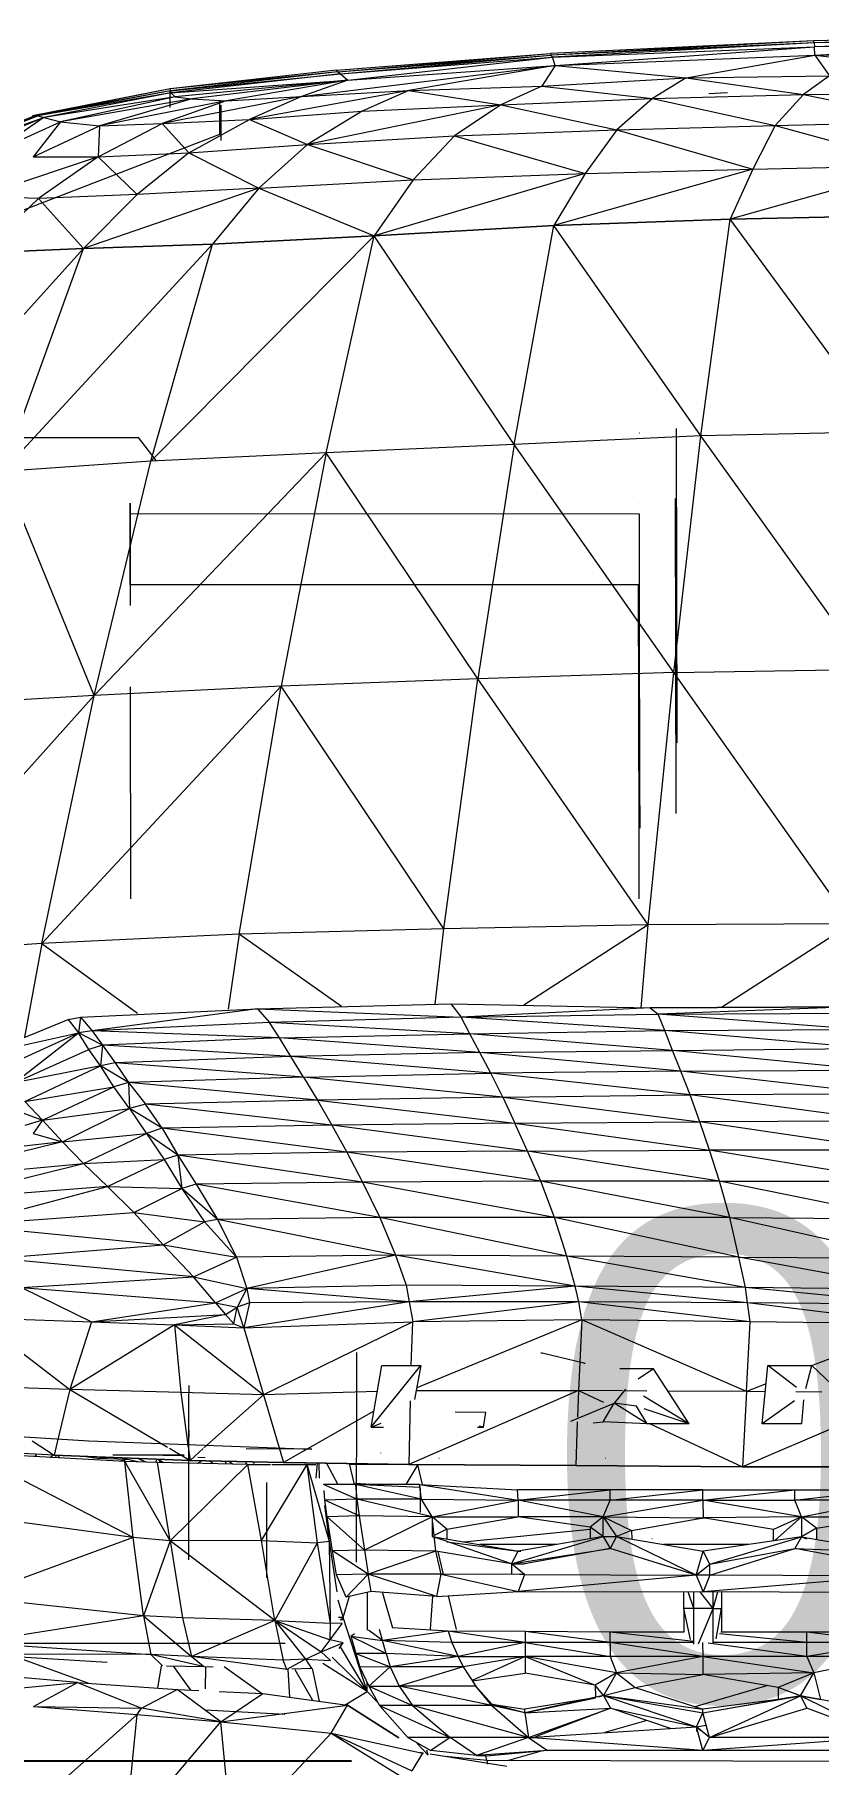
# Model space of a CAD drawing. Header units: inches. Extents: x 9584 to 15274, y -226 to 527.
# Drawn here: x 12404.63 to 12419.06, y 0.35 to 32.19 of the extents above; entities that cross this region are included whole.
import ezdxf

# ---------------------------------------------------------------- set-up
doc = ezdxf.new("R2010")
doc.units = ezdxf.units.IN
doc.header["$MEASUREMENT"] = 0
for name, color, linetype, lineweight in [('0-1', 7, 'Continuous', 5), ('0-4', 252, 'Continuous', 9), ('A-FLOR-LEVL', 51, 'Continuous', 9), ('A-GENM', 5, 'Continuous', 9)]:
    doc.layers.add(name, color=color, linetype=linetype, lineweight=lineweight)
doc.styles.add('Century Gothic', font='ufonts.com_century-gothic.ttf', dxfattribs={"height": 9})

# ---------------------------------------------------------------- blocks, each defined once
blk = doc.blocks.new('CTR - 2nd Phase_rvt-1-BUILDING SECTION - EAST_WEST - LOOKING NORTH')
at = {"layer": 'A-FLOR-LEVL', "insert": (12413.962, 10.551), "char_height": 9, "width": 129.987, "attachment_point": 1, "style": 'Century Gothic'}
blk.add_mtext('0\' - 0" - 1ST FLOOR', dxfattribs=at)
blk = doc.blocks.new('Land_Rover_Evoque_-_SUV_Car_Vehicle_Automobile_13067 - Land Rover EVOQUE_dwg-1230547-BUILDING SECTION - EAST_WEST - LOOKING NORTH')
at = {"layer": 'A-GENM'}
for p, q in [((12423.331, 32.187), (12418.975, 32.072)), ((12423.331, 32.187), (12418.983, 32.036)), ((12410.187, 31.535), (12414.131, 31.842)), ((12410.215, 31.499), (12414.131, 31.842)), ((12418.975, 32.072), (12414.131, 31.842)), ((12414.139, 31.806), (12414.131, 31.842)), ((12418.975, 32.072), (12414.139, 31.806)), ((12418.983, 32.036), (12414.139, 31.806)), ((12418.983, 32.036), (12414.166, 31.77)), ((12414.166, 31.77), (12418.99, 31.962)), ((12414.213, 31.619), (12418.99, 31.962)), ((12418.983, 32.036), (12418.975, 32.072)), ((12423.333, 32.112), (12418.983, 32.036)), ((12418.983, 32.036), (12418.99, 31.962)), ((12423.333, 32.112), (12418.99, 31.962)), ((12423.337, 32.038), (12418.99, 31.962)), ((12418.998, 31.81), (12418.99, 31.962)), ((12418.998, 31.81), (12423.337, 32.038)), ((12418.998, 31.81), (12423.339, 31.887)), ((12410.187, 31.535), (12407.123, 31.19)), ((12409.543, 31.046), (12414.213, 31.619)), ((12410.215, 31.499), (12410.187, 31.535)), ((12410.215, 31.499), (12414.139, 31.806)), ((12410.26, 31.463), (12414.139, 31.806)), ((12410.26, 31.463), (12414.166, 31.77)), ((12410.395, 31.35), (12414.166, 31.77)), ((12410.395, 31.35), (12414.213, 31.619)), ((12414.213, 31.619), (12411.523, 31.161)), ((12414.213, 31.619), (12413.969, 31.238)), ((12414.166, 31.77), (12414.139, 31.806)), ((12414.213, 31.619), (12414.166, 31.77)), ((12414.213, 31.619), (12418.998, 31.81)), ((12414.213, 31.619), (12416.628, 31.392)), ((12416.628, 31.392), (12418.998, 31.81)), ((12418.998, 31.81), (12419.267, 31.43)), ((12418.998, 31.81), (12421.892, 31.468)), ((12410.215, 31.499), (12407.122, 31.153)), ((12407.122, 31.153), (12410.26, 31.463)), ((12410.215, 31.499), (12407.123, 31.19)), ((12410.26, 31.463), (12407.139, 31.117)), ((12407.139, 31.117), (12410.395, 31.35)), ((12410.395, 31.35), (12407.215, 31.043)), ((12410.395, 31.35), (12407.523, 31.006)), ((12410.395, 31.35), (12408.159, 30.969)), ((12410.395, 31.35), (12409.543, 31.046)), ((12410.215, 31.499), (12410.26, 31.463)), ((12410.26, 31.463), (12410.395, 31.35)), ((12411.523, 31.161), (12413.969, 31.238)), ((12411.523, 31.161), (12413.969, 31.238)), ((12413.969, 31.238), (12413.214, 30.894)), ((12413.969, 31.238), (12416.628, 31.392)), ((12413.969, 31.238), (12416.008, 31.01)), ((12416.628, 31.392), (12416.008, 31.01)), ((12416.628, 31.392), (12419.267, 31.43)), ((12416.628, 31.392), (12418.787, 31.086)), ((12419.267, 31.43), (12418.787, 31.086)), ((12407.123, 31.19), (12404.592, 30.689)), ((12407.123, 31.19), (12404.629, 30.692)), ((12407.122, 31.153), (12404.629, 30.692)), ((12407.122, 31.153), (12404.685, 30.694)), ((12407.139, 31.117), (12404.685, 30.694)), ((12407.139, 31.117), (12404.799, 30.658)), ((12407.215, 31.043), (12404.799, 30.658)), ((12407.215, 31.043), (12405.106, 30.583)), ((12407.523, 31.006), (12405.106, 30.583)), ((12407.523, 31.006), (12405.821, 30.509)), ((12408.159, 30.969), (12405.821, 30.509)), ((12409.543, 31.046), (12406.979, 30.548)), ((12408.159, 30.969), (12406.979, 30.548)), ((12407.123, 31.19), (12407.122, 31.153)), ((12407.123, 31.19), (12407.122, 31.153)), ((12407.122, 31.153), (12407.139, 31.117)), ((12407.122, 31.153), (12407.139, 31.117)), ((12407.122, 30.846), (12407.122, 31.153)), ((12407.139, 31.117), (12407.215, 31.043)), ((12407.139, 31.117), (12407.215, 31.043)), ((12407.215, 31.043), (12407.523, 31.006)), ((12407.215, 31.043), (12407.523, 31.006)), ((12407.523, 31.006), (12408.159, 30.969)), ((12407.523, 31.006), (12408.159, 30.969)), ((12408.033, 30.959), (12408.031, 30.961)), ((12408.031, 30.961), (12408.032, 30.346)), ((12408.058, 30.887), (12408.059, 30.31)), ((12408.159, 30.969), (12409.543, 31.046)), ((12408.159, 30.969), (12409.543, 31.046)), ((12411.523, 31.161), (12408.584, 30.625)), ((12409.543, 31.046), (12408.584, 30.625)), ((12409.543, 31.046), (12411.523, 31.161)), ((12409.543, 31.046), (12411.523, 31.161)), ((12413.214, 30.894), (12409.656, 30.166)), ((12411.523, 31.161), (12410.662, 30.779)), ((12410.662, 30.779), (12413.214, 30.894)), ((12411.523, 31.161), (12413.214, 30.894)), ((12413.214, 30.894), (12412.362, 30.321)), ((12413.214, 30.894), (12416.008, 31.01)), ((12413.214, 30.894), (12415.35, 30.435)), ((12416.008, 31.01), (12415.35, 30.435)), ((12416.008, 31.01), (12418.787, 31.086)), ((12416.008, 31.01), (12418.265, 30.512)), ((12417.387, 31.112), (12417.046, 31.096)), ((12418.265, 30.512), (12418.787, 31.086)), ((12418.787, 31.086), (12421.572, 31.123)), ((12418.787, 31.086), (12421.223, 30.588)), ((12403.372, 30.193), (12404.685, 30.694)), ((12403.372, 30.193), (12404.629, 30.692)), ((12404.685, 30.694), (12403.466, 30.196)), ((12403.466, 30.196), (12404.799, 30.658)), ((12404.799, 30.658), (12403.581, 30.16)), ((12404.799, 30.658), (12403.849, 30.009)), ((12403.849, 30.009), (12405.106, 30.583)), ((12404.592, 30.689), (12404.629, 30.692)), ((12405.106, 30.583), (12404.602, 29.934)), ((12404.629, 30.692), (12404.685, 30.694)), ((12404.685, 30.694), (12404.799, 30.658)), ((12404.799, 30.658), (12405.106, 30.583)), ((12405.106, 30.583), (12405.821, 30.509)), ((12406.979, 30.548), (12408.584, 30.625)), ((12407.124, 30.844), (12407.122, 30.846)), ((12407.126, 30.842), (12407.124, 30.844)), ((12407.471, 30.012), (12408.584, 30.625)), ((12408.057, 30.811), (12408.058, 30.235)), ((12408.584, 30.625), (12410.662, 30.779)), ((12408.584, 30.625), (12409.656, 30.166)), ((12410.662, 30.779), (12409.656, 30.166)), ((12418.265, 30.512), (12421.223, 30.588)), ((12408.032, 30.346), (12402.251, 28.123)), ((12404.602, 29.934), (12405.821, 30.509)), ((12405.8, 29.935), (12406.979, 30.548)), ((12405.821, 30.509), (12405.8, 29.935)), ((12405.821, 30.509), (12406.979, 30.548)), ((12406.979, 30.548), (12407.471, 30.012)), ((12409.656, 30.166), (12412.362, 30.321)), ((12412.362, 30.321), (12411.599, 29.516)), ((12412.362, 30.321), (12415.35, 30.435)), ((12412.362, 30.321), (12414.77, 29.631)), ((12415.35, 30.435), (12414.77, 29.631)), ((12415.35, 30.435), (12418.265, 30.512)), ((12415.35, 30.435), (12417.854, 29.707)), ((12418.265, 30.512), (12417.854, 29.707)), ((12418.265, 30.512), (12420.952, 29.784)), ((12405.8, 29.935), (12403.596, 29.206)), ((12404.602, 29.934), (12405.8, 29.935)), ((12405.8, 29.935), (12404.697, 29.169)), ((12405.8, 29.935), (12407.471, 30.012)), ((12405.8, 29.935), (12406.515, 29.246)), ((12407.471, 30.012), (12406.515, 29.246)), ((12407.471, 30.012), (12409.656, 30.166)), ((12407.471, 30.012), (12408.757, 29.362)), ((12409.656, 30.166), (12408.757, 29.362)), ((12409.656, 30.166), (12411.599, 29.516)), ((12414.77, 29.631), (12410.884, 28.48)), ((12411.599, 29.516), (12414.77, 29.631)), ((12417.854, 29.707), (12414.189, 28.673)), ((12414.77, 29.631), (12414.189, 28.673)), ((12414.77, 29.631), (12417.854, 29.707)), ((12420.952, 29.784), (12417.438, 28.787)), ((12417.854, 29.707), (12417.438, 28.787)), ((12417.854, 29.707), (12420.952, 29.784)), ((12408.757, 29.362), (12405.528, 28.25)), ((12408.757, 29.362), (12406.515, 29.246)), ((12408.757, 29.362), (12407.906, 28.327)), ((12408.757, 29.362), (12411.599, 29.516)), ((12408.757, 29.362), (12410.884, 28.48)), ((12411.599, 29.516), (12410.884, 28.48)), ((12404.697, 29.169), (12403.596, 29.206)), ((12404.697, 29.169), (12403.654, 28.172)), ((12406.515, 29.246), (12404.697, 29.169)), ((12405.528, 28.25), (12404.697, 29.169)), ((12405.528, 28.25), (12406.515, 29.246)), ((12414.189, 28.673), (12410.884, 28.48)), ((12414.189, 28.673), (12410.884, 28.48)), ((12410.884, 28.48), (12414.189, 28.673)), ((12413.457, 24.645), (12414.189, 28.673)), ((12417.438, 28.787), (12414.189, 28.673)), ((12414.189, 28.673), (12417.438, 28.787)), ((12414.189, 28.673), (12417.438, 28.787)), ((12416.899, 24.799), (12414.189, 28.673)), ((12416.899, 24.799), (12417.438, 28.787)), ((12420.677, 28.863), (12417.438, 28.787)), ((12420.677, 28.863), (12417.438, 28.787)), ((12417.438, 28.787), (12420.677, 28.863)), ((12420.316, 24.875), (12417.438, 28.787)), ((12406.767, 24.338), (12410.884, 28.48)), ((12410.884, 28.48), (12407.906, 28.327)), ((12410.884, 28.48), (12407.906, 28.327)), ((12407.906, 28.327), (12410.884, 28.48)), ((12409.996, 24.492), (12410.884, 28.48)), ((12413.457, 24.645), (12410.884, 28.48)), ((12401.645, 23.953), (12405.528, 28.25)), ((12405.528, 28.25), (12403.654, 28.172)), ((12405.528, 28.25), (12403.654, 28.172)), ((12403.654, 28.172), (12405.528, 28.25)), ((12404.042, 24.146), (12407.906, 28.327)), ((12404.042, 24.146), (12405.528, 28.25)), ((12407.906, 28.327), (12405.528, 28.25)), ((12407.906, 28.327), (12405.528, 28.25)), ((12405.528, 28.25), (12407.906, 28.327)), ((12406.767, 24.338), (12407.906, 28.327)), ((12415.764, 24.86), (12415.766, 24.859)), ((12416.443, 24.935), (12416.443, 24.934)), ((12416.443, 24.934), (12416.454, 19.153)), ((12420.316, 24.875), (12416.899, 24.799)), ((12403.92, 24.774), (12406.533, 24.772)), ((12406.533, 24.772), (12406.531, 24.773)), ((12406.533, 24.772), (12406.863, 24.348)), ((12406.533, 24.772), (12406.862, 24.35)), ((12413.457, 24.645), (12409.996, 24.492)), ((12413.457, 24.645), (12412.793, 20.33)), ((12416.899, 24.799), (12413.457, 24.645)), ((12416.399, 20.446), (12413.457, 24.645)), ((12416.399, 20.446), (12416.899, 24.799)), ((12419.981, 20.502), (12416.899, 24.799)), ((12406.767, 24.338), (12404.042, 24.146)), ((12409.996, 24.492), (12405.726, 20.023)), ((12405.726, 20.023), (12406.767, 24.338)), ((12409.996, 24.492), (12406.767, 24.338)), ((12406.863, 24.348), (12406.862, 24.35)), ((12409.996, 24.492), (12409.167, 20.196)), ((12412.793, 20.33), (12409.996, 24.492)), ((12405.726, 20.023), (12404.042, 24.146)), ((12416.427, 23.651), (12416.438, 17.85)), ((12406.39, 22.062), (12406.388, 23.56)), ((12406.388, 23.56), (12406.391, 21.678)), ((12415.767, 23.362), (12406.407, 23.365)), ((12406.409, 23.363), (12406.407, 23.365)), ((12415.748, 23.557), (12415.75, 23.556)), ((12415.767, 22.998), (12415.767, 23.362)), ((12415.77, 21.5), (12415.767, 22.998)), ((12415.751, 22.059), (12406.39, 22.062)), ((12406.392, 22.06), (12406.39, 22.062)), ((12406.39, 22.062), (12406.391, 21.678)), ((12415.751, 21.676), (12415.751, 22.059)), ((12415.753, 20.178), (12415.751, 21.676)), ((12415.777, 18.425), (12415.77, 21.5)), ((12416.399, 20.446), (12412.793, 20.33)), ((12415.928, 15.803), (12416.399, 20.446)), ((12416.399, 20.446), (12419.981, 20.502)), ((12419.67, 15.822), (12416.399, 20.446)), ((12409.167, 20.196), (12404.762, 15.458)), ((12409.167, 20.196), (12405.726, 20.023)), ((12406.402, 16.28), (12406.394, 20.18)), ((12408.397, 15.631), (12409.167, 20.196)), ((12412.793, 20.33), (12409.167, 20.196)), ((12412.167, 15.727), (12409.167, 20.196)), ((12412.167, 15.727), (12412.793, 20.33)), ((12415.928, 15.803), (12412.793, 20.33)), ((12415.761, 17.103), (12415.753, 20.178)), ((12405.726, 20.023), (12401.437, 15.246)), ((12405.726, 20.023), (12402.711, 19.85)), ((12404.762, 15.458), (12405.726, 20.023)), ((12415.778, 17.581), (12415.777, 18.425)), ((12416.438, 17.85), (12416.437, 17.851)), ((12415.762, 16.278), (12415.761, 17.103)), ((12408.397, 15.631), (12404.762, 15.458)), ((12408.397, 15.631), (12408.194, 14.247)), ((12412.167, 15.727), (12408.397, 15.631)), ((12410.283, 14.297), (12408.397, 15.631)), ((12412.006, 14.342), (12412.167, 15.727)), ((12415.928, 15.803), (12412.167, 15.727)), ((12415.928, 15.803), (12413.639, 14.321)), ((12415.801, 14.276), (12415.928, 15.803)), ((12419.67, 15.822), (12415.928, 15.803)), ((12419.67, 15.822), (12417.279, 14.279)), ((12404.762, 15.458), (12401.437, 15.246)), ((12404.762, 15.458), (12404.44, 13.731)), ((12404.762, 15.458), (12406.523, 14.174)), ((12408.734, 14.254), (12412.291, 14.349)), ((12412.291, 14.349), (12415.965, 14.272)), ((12412.291, 14.349), (12412.483, 14.102)), ((12403.699, 13.427), (12405.244, 14.061)), ((12405.244, 14.061), (12405.476, 14.1)), ((12405.244, 14.061), (12405.436, 13.814)), ((12405.476, 14.1), (12405.436, 13.814)), ((12405.476, 14.1), (12408.734, 14.254)), ((12405.476, 14.1), (12405.687, 13.852)), ((12408.734, 14.254), (12405.687, 13.852)), ((12408.734, 14.254), (12412.483, 14.102)), ((12408.734, 14.254), (12408.954, 14.006)), ((12412.483, 14.102), (12408.954, 14.006)), ((12415.965, 14.272), (12412.483, 14.102)), ((12412.483, 14.102), (12416.109, 14.159)), ((12412.646, 13.797), (12412.483, 14.102)), ((12416.233, 13.854), (12412.483, 14.102)), ((12415.965, 14.272), (12419.688, 14.291)), ((12419.688, 14.291), (12415.965, 14.272)), ((12415.965, 14.272), (12416.109, 14.159)), ((12419.688, 14.291), (12416.109, 14.159)), ((12416.109, 14.159), (12419.778, 14.178)), ((12416.233, 13.854), (12416.109, 14.159)), ((12419.864, 13.873), (12416.109, 14.159)), ((12403.699, 13.427), (12405.436, 13.814)), ((12403.871, 13.103), (12405.436, 13.814)), ((12404.256, 12.894), (12405.436, 13.814)), ((12405.687, 13.852), (12405.436, 13.814)), ((12405.879, 13.586), (12405.436, 13.814)), ((12405.628, 13.509), (12405.436, 13.814)), ((12408.954, 14.006), (12405.687, 13.852)), ((12409.137, 13.72), (12405.687, 13.852)), ((12405.687, 13.852), (12405.879, 13.586)), ((12409.137, 13.72), (12405.879, 13.586)), ((12409.137, 13.72), (12408.954, 14.006)), ((12412.646, 13.797), (12408.954, 14.006)), ((12409.137, 13.72), (12412.646, 13.797)), ((12412.829, 13.453), (12409.137, 13.72)), ((12409.347, 13.377), (12409.137, 13.72)), ((12412.646, 13.797), (12416.233, 13.854)), ((12412.829, 13.453), (12412.646, 13.797)), ((12416.377, 13.491), (12412.646, 13.797)), ((12416.233, 13.854), (12419.864, 13.873)), ((12416.377, 13.491), (12416.233, 13.854)), ((12419.959, 13.529), (12416.233, 13.854)), ((12404.256, 12.894), (12405.628, 13.509)), ((12405.879, 13.586), (12405.628, 13.509)), ((12405.839, 13.204), (12405.628, 13.509)), ((12405.879, 13.586), (12405.839, 13.204)), ((12409.347, 13.377), (12405.879, 13.586)), ((12405.879, 13.586), (12406.109, 13.262)), ((12409.347, 13.377), (12406.109, 13.262)), ((12412.829, 13.453), (12409.347, 13.377)), ((12409.578, 12.995), (12409.347, 13.377)), ((12413.03, 13.072), (12409.347, 13.377)), ((12412.829, 13.453), (12416.377, 13.491)), ((12416.53, 13.109), (12412.829, 13.453)), ((12413.03, 13.072), (12412.829, 13.453)), ((12416.377, 13.491), (12419.959, 13.529)), ((12416.53, 13.109), (12416.377, 13.491)), ((12420.059, 13.128), (12416.377, 13.491)), ((12405.839, 13.204), (12404.256, 12.894)), ((12404.448, 12.551), (12405.839, 13.204)), ((12406.109, 13.262), (12405.839, 13.204)), ((12406.36, 12.899), (12405.839, 13.204)), ((12406.089, 12.822), (12405.839, 13.204)), ((12409.578, 12.995), (12406.109, 13.262)), ((12406.109, 13.262), (12406.36, 12.899)), ((12409.578, 12.995), (12413.03, 13.072)), ((12416.53, 13.109), (12413.03, 13.072)), ((12413.252, 12.632), (12413.03, 13.072)), ((12416.703, 12.67), (12413.03, 13.072)), ((12416.53, 13.109), (12420.059, 13.128)), ((12420.17, 12.689), (12416.53, 13.109)), ((12416.703, 12.67), (12416.53, 13.109)), ((12404.448, 12.551), (12406.089, 12.822)), ((12404.775, 12.207), (12406.089, 12.822)), ((12406.36, 12.899), (12406.089, 12.822)), ((12406.378, 12.421), (12406.089, 12.822)), ((12409.578, 12.995), (12406.36, 12.899)), ((12409.839, 12.575), (12406.36, 12.899)), ((12406.36, 12.899), (12406.668, 12.498)), ((12406.36, 12.899), (12406.378, 12.421)), ((12413.252, 12.632), (12409.578, 12.995)), ((12409.578, 12.995), (12409.839, 12.575)), ((12404.1, 12.455), (12404.775, 12.207)), ((12404.448, 12.551), (12404.775, 12.207)), ((12404.775, 12.207), (12406.378, 12.421)), ((12405.142, 11.807), (12406.378, 12.421)), ((12406.668, 12.498), (12406.378, 12.421)), ((12406.976, 12.059), (12406.378, 12.421)), ((12406.378, 12.421), (12406.683, 11.966)), ((12409.839, 12.575), (12406.668, 12.498)), ((12410.099, 12.116), (12406.668, 12.498)), ((12406.976, 12.059), (12406.668, 12.498)), ((12413.252, 12.632), (12409.839, 12.575)), ((12409.839, 12.575), (12413.473, 12.154)), ((12409.839, 12.575), (12410.099, 12.116)), ((12413.252, 12.632), (12416.703, 12.67)), ((12413.252, 12.632), (12413.473, 12.154)), ((12413.252, 12.632), (12416.877, 12.173)), ((12420.17, 12.689), (12416.703, 12.67)), ((12420.29, 12.191), (12416.703, 12.67)), ((12416.877, 12.173), (12416.703, 12.67)), ((12404.775, 12.207), (12404.447, 12.111)), ((12404.775, 12.207), (12404.601, 11.959)), ((12404.775, 12.207), (12405.142, 11.807)), ((12410.099, 12.116), (12406.976, 12.059)), ((12413.473, 12.154), (12410.099, 12.116)), ((12413.704, 11.637), (12410.099, 12.116)), ((12410.099, 12.116), (12410.378, 11.619)), ((12413.473, 12.154), (12416.877, 12.173)), ((12413.704, 11.637), (12413.473, 12.154)), ((12413.473, 12.154), (12417.059, 11.656)), ((12420.29, 12.191), (12416.877, 12.173)), ((12420.41, 11.656), (12416.877, 12.173)), ((12417.059, 11.656), (12416.877, 12.173)), ((12405.142, 11.807), (12401.952, 11.442)), ((12405.142, 11.807), (12402.337, 11.117)), ((12404.601, 11.959), (12405.142, 11.807)), ((12405.142, 11.807), (12406.686, 11.962)), ((12405.142, 11.807), (12405.527, 11.406)), ((12405.527, 11.406), (12406.686, 11.962)), ((12406.976, 12.059), (12406.686, 11.962)), ((12407.265, 11.561), (12406.686, 11.962)), ((12406.686, 11.962), (12407.014, 11.484)), ((12410.378, 11.619), (12406.976, 12.059)), ((12406.976, 12.059), (12407.265, 11.561)), ((12405.527, 11.406), (12407.014, 11.484)), ((12405.971, 10.985), (12407.014, 11.484)), ((12407.265, 11.561), (12407.014, 11.484)), ((12407.014, 11.484), (12407.341, 10.949)), ((12410.378, 11.619), (12407.265, 11.561)), ((12410.667, 11.064), (12407.265, 11.561)), ((12407.265, 11.561), (12407.603, 11.026)), ((12407.265, 11.561), (12407.341, 10.949)), ((12413.704, 11.637), (12410.378, 11.619)), ((12413.954, 11.083), (12410.378, 11.619)), ((12410.378, 11.619), (12410.667, 11.064)), ((12413.704, 11.637), (12417.059, 11.656)), ((12417.242, 11.082), (12413.704, 11.637)), ((12413.954, 11.083), (12413.704, 11.637)), ((12417.242, 11.082), (12417.059, 11.656)), ((12420.539, 11.082), (12417.059, 11.656)), ((12420.41, 11.656), (12417.059, 11.656)), ((12402.337, 11.117), (12405.527, 11.406)), ((12402.8, 10.736), (12405.527, 11.406)), ((12405.971, 10.985), (12405.527, 11.406)), ((12405.971, 10.985), (12402.8, 10.736)), ((12403.302, 10.277), (12405.971, 10.985)), ((12406.453, 10.507), (12405.971, 10.985)), ((12405.971, 10.985), (12407.341, 10.949)), ((12406.453, 10.507), (12407.341, 10.949)), ((12407.603, 11.026), (12407.341, 10.949)), ((12407.999, 10.375), (12407.341, 10.949)), ((12407.341, 10.949), (12407.757, 10.336)), ((12410.667, 11.064), (12407.603, 11.026)), ((12410.986, 10.413), (12407.603, 11.026)), ((12407.603, 11.026), (12407.999, 10.375)), ((12413.954, 11.083), (12410.667, 11.064)), ((12414.205, 10.413), (12410.667, 11.064)), ((12410.667, 11.064), (12410.986, 10.413)), ((12417.43, 10.413), (12413.954, 11.083)), ((12417.242, 11.082), (12413.954, 11.083)), ((12414.205, 10.413), (12413.954, 11.083)), ((12417.43, 10.413), (12417.242, 11.082)), ((12420.664, 10.393), (12417.242, 11.082)), ((12417.242, 11.082), (12420.539, 11.082)), ((12403.302, 10.277), (12406.453, 10.507)), ((12406.994, 9.914), (12406.453, 10.507)), ((12406.453, 10.507), (12407.757, 10.336)), ((12403.302, 10.277), (12406.994, 9.914)), ((12406.994, 9.914), (12407.757, 10.336)), ((12407.999, 10.375), (12407.757, 10.336)), ((12408.346, 9.686), (12407.757, 10.336)), ((12410.986, 10.413), (12407.999, 10.375)), ((12411.276, 9.724), (12407.999, 10.375)), ((12407.999, 10.375), (12408.346, 9.686)), ((12414.427, 9.704), (12410.986, 10.413)), ((12414.205, 10.413), (12410.986, 10.413)), ((12410.986, 10.413), (12411.276, 9.724)), ((12417.598, 9.684), (12414.205, 10.413)), ((12417.43, 10.413), (12414.205, 10.413)), ((12414.427, 9.704), (12414.205, 10.413)), ((12417.598, 9.684), (12417.43, 10.413)), ((12420.775, 9.665), (12417.43, 10.413)), ((12417.43, 10.413), (12420.664, 10.393)), ((12403.9, 9.664), (12406.994, 9.914)), ((12407.554, 9.32), (12406.994, 9.914)), ((12406.994, 9.914), (12408.346, 9.686)), ((12407.554, 9.32), (12403.9, 9.664)), ((12407.554, 9.32), (12408.346, 9.686)), ((12411.276, 9.724), (12408.346, 9.686)), ((12408.346, 9.686), (12408.539, 9.11)), ((12411.276, 9.724), (12408.539, 9.11)), ((12414.582, 9.148), (12411.276, 9.724)), ((12414.427, 9.704), (12411.276, 9.724)), ((12411.276, 9.724), (12411.469, 9.167)), ((12417.72, 9.128), (12414.427, 9.704)), ((12417.598, 9.684), (12414.427, 9.704)), ((12414.582, 9.148), (12414.427, 9.704)), ((12420.853, 9.09), (12417.598, 9.684)), ((12417.72, 9.128), (12417.598, 9.684)), ((12417.598, 9.684), (12420.775, 9.665)), ((12404.384, 9.128), (12407.554, 9.32)), ((12407.96, 8.841), (12407.554, 9.32)), ((12407.554, 9.32), (12408.539, 9.11)), ((12404.384, 9.128), (12405.679, 8.496)), ((12404.384, 9.128), (12407.96, 8.841)), ((12407.96, 8.841), (12408.539, 9.11)), ((12408.539, 9.11), (12408.356, 8.765)), ((12411.469, 9.167), (12408.539, 9.11)), ((12411.527, 8.861), (12408.539, 9.11)), ((12408.539, 9.11), (12408.588, 8.842)), ((12414.582, 9.148), (12411.469, 9.167)), ((12411.469, 9.167), (12411.527, 8.861)), ((12414.582, 9.148), (12411.527, 8.861)), ((12417.758, 8.841), (12414.582, 9.148)), ((12417.72, 9.128), (12414.582, 9.148)), ((12414.65, 8.86), (12414.582, 9.148)), ((12420.882, 8.821), (12417.72, 9.128)), ((12420.853, 9.09), (12417.72, 9.128)), ((12417.758, 8.841), (12417.72, 9.128)), ((12405.679, 8.496), (12407.96, 8.841)), ((12405.679, 8.496), (12408.143, 8.631)), ((12408.143, 8.631), (12407.206, 8.439)), ((12407.96, 8.841), (12408.143, 8.631)), ((12407.96, 8.841), (12408.356, 8.765)), ((12408.143, 8.631), (12408.356, 8.765)), ((12408.143, 8.631), (12408.298, 8.458)), ((12408.298, 8.458), (12408.356, 8.765)), ((12408.588, 8.842), (12408.356, 8.765)), ((12408.482, 8.382), (12408.356, 8.765)), ((12411.527, 8.861), (12408.482, 8.382)), ((12408.588, 8.842), (12408.482, 8.382)), ((12411.527, 8.861), (12408.588, 8.842)), ((12414.65, 8.86), (12411.527, 8.861)), ((12411.527, 8.861), (12411.595, 8.497)), ((12414.65, 8.86), (12411.595, 8.497)), ((12417.808, 8.495), (12414.65, 8.86)), ((12417.758, 8.841), (12414.65, 8.86)), ((12414.708, 8.534), (12414.65, 8.86)), ((12420.882, 8.821), (12417.758, 8.841)), ((12420.911, 8.456), (12417.758, 8.841)), ((12417.808, 8.495), (12417.758, 8.841)), ((12403.552, 8.572), (12405.679, 8.496)), ((12403.552, 8.572), (12405.274, 7.249)), ((12405.679, 8.496), (12405.274, 7.249)), ((12407.206, 8.439), (12405.274, 7.249)), ((12405.679, 8.496), (12407.206, 8.439)), ((12407.206, 8.439), (12408.298, 8.458)), ((12407.206, 8.439), (12408.482, 8.382)), ((12407.206, 8.439), (12408.841, 7.153)), ((12407.206, 8.439), (12407.323, 7.192)), ((12408.298, 8.458), (12408.482, 8.382)), ((12408.482, 8.382), (12411.595, 8.497)), ((12408.482, 8.382), (12408.841, 7.153)), ((12411.595, 8.497), (12408.841, 7.153)), ((12411.565, 7.691), (12411.595, 8.497)), ((12414.708, 8.534), (12411.595, 8.497)), ((12414.708, 8.534), (12411.666, 7.279)), ((12414.708, 8.534), (12414.642, 7.229)), ((12417.736, 7.21), (12414.708, 8.534)), ((12417.808, 8.495), (12414.708, 8.534)), ((12417.736, 7.21), (12417.808, 8.495)), ((12420.911, 8.456), (12417.808, 8.495)), ((12420.911, 8.456), (12418.938, 7.682)), ((12410.559, 7.921), (12410.552, 4.07)), ((12410.564, 7.922), (12410.559, 7.921)), ((12410.564, 7.922), (12410.566, 7.923)), ((12410.824, 6.558), (12411.025, 7.691)), ((12410.824, 6.558), (12411.741, 7.691)), ((12411.025, 7.691), (12411.741, 7.691)), ((12411.741, 7.691), (12411.627, 7.065)), ((12413.951, 7.925), (12413.978, 7.925)), ((12413.978, 7.925), (12414.77, 7.733)), ((12414.743, 7.734), (12414.77, 7.733)), ((12418.027, 6.614), (12418.132, 7.689)), ((12418.132, 7.689), (12418.94, 7.689)), ((12418.66, 7.283), (12418.132, 7.689)), ((12418.83, 7.269), (12418.94, 7.689)), ((12419.563, 7.1), (12418.94, 7.689)), ((12405.274, 7.249), (12403.012, 7.325)), ((12407.468, 7.325), (12407.465, 7.017)), ((12416.024, 7.632), (12415.409, 7.632)), ((12416.024, 7.632), (12415.744, 7.439)), ((12416.683, 6.615), (12416.024, 7.632)), ((12418.099, 7.353), (12417.736, 7.21)), ((12405.274, 7.249), (12405.043, 6.281)), ((12407.323, 7.192), (12405.274, 7.249)), ((12405.274, 7.249), (12407.075, 6.188)), ((12408.841, 7.153), (12407.323, 7.192)), ((12407.323, 7.192), (12407.458, 6.179)), ((12407.465, 7.017), (12407.462, 5.634)), ((12408.841, 7.153), (12407.745, 6.173)), ((12410.94, 7.213), (12408.841, 7.153)), ((12408.841, 7.153), (12409.21, 5.905)), ((12414.642, 7.229), (12411.521, 5.867)), ((12411.544, 7.038), (12411.521, 5.867)), ((12411.657, 7.23), (12414.642, 7.229)), ((12414.642, 7.229), (12414.626, 6.737)), ((12415.458, 7.224), (12414.642, 7.229)), ((12414.642, 7.229), (12415.103, 7.016)), ((12415.508, 7.253), (12415.3, 6.999)), ((12415.902, 7.221), (12415.484, 7.224)), ((12416.683, 6.615), (12415.843, 7.127)), ((12417.736, 7.21), (12416.292, 7.219)), ((12417.736, 7.21), (12417.665, 5.827)), ((12418.085, 7.208), (12417.736, 7.21)), ((12418.622, 7.04), (12418.027, 6.614)), ((12419.125, 7.201), (12418.647, 7.204)), ((12418.757, 6.615), (12418.795, 7.061)), ((12410.875, 6.849), (12409.21, 5.905)), ((12412.941, 6.826), (12412.373, 6.834)), ((12412.893, 6.558), (12412.941, 6.826)), ((12414.504, 6.665), (12415.3, 6.999)), ((12415.097, 6.653), (12415.3, 6.999)), ((12415.716, 6.941), (12415.3, 6.999)), ((12415.91, 6.615), (12415.3, 6.999)), ((12415.91, 6.615), (12415.716, 6.941)), ((12416.683, 6.615), (12415.852, 6.895)), ((12401.703, 6.551), (12405.627, 6.304)), ((12407.467, 6.499), (12407.464, 6.229)), ((12410.824, 6.558), (12411.009, 6.628)), ((12410.824, 6.558), (12411.051, 6.558)), ((12412.787, 6.558), (12412.893, 6.558)), ((12412.893, 6.558), (12412.815, 6.575)), ((12414.623, 6.655), (12414.595, 5.847)), ((12414.914, 6.633), (12415.097, 6.653)), ((12415.91, 6.615), (12415.097, 6.653)), ((12416.683, 6.615), (12415.91, 6.615)), ((12415.967, 6.615), (12417.665, 5.827)), ((12419.503, 6.61), (12417.665, 5.827)), ((12418.757, 6.615), (12418.027, 6.614)), ((12404.986, 6.039), (12402.569, 6.173)), ((12404.986, 6.039), (12402.569, 6.173)), ((12406.291, 5.925), (12403.445, 6.076)), ((12406.444, 4.523), (12403.445, 6.076)), ((12404.582, 6.302), (12404.986, 6.039)), ((12404.661, 6.057), (12404.635, 6.013)), ((12404.661, 6.057), (12404.635, 6.013)), ((12405.043, 6.278), (12404.986, 6.039)), ((12405.627, 6.304), (12409.735, 6.151)), ((12407.111, 6.167), (12407.49, 5.944)), ((12407.464, 6.229), (12407.462, 5.518)), ((12407.462, 6.148), (12407.49, 5.944)), ((12407.734, 6.163), (12407.49, 5.944)), ((12409.735, 6.151), (12408.524, 6.155)), ((12411.002, 6.08), (12411.005, 6.081)), ((12404.915, 5.998), (12404.963, 6.04)), ((12404.915, 5.998), (12404.963, 6.04)), ((12404.986, 6.039), (12407.49, 5.944)), ((12407.49, 5.944), (12404.986, 6.039)), ((12405.021, 5.992), (12405.023, 6.038)), ((12405.094, 5.988), (12405.064, 6.036)), ((12405.78, 5.98), (12405.531, 6.018)), ((12405.78, 5.98), (12405.945, 6.003)), ((12406.34, 5.961), (12405.78, 5.98)), ((12407.384, 6.039), (12406.069, 6.038)), ((12406.996, 6.038), (12406.069, 6.038)), ((12406.34, 5.961), (12406.196, 5.93)), ((12406.34, 5.961), (12406.196, 5.93)), ((12406.891, 5.906), (12406.291, 5.925)), ((12407.122, 4.466), (12406.291, 5.925)), ((12406.444, 4.523), (12406.291, 5.925)), ((12406.534, 5.917), (12406.34, 5.961)), ((12406.534, 5.917), (12406.34, 5.961)), ((12406.685, 5.912), (12406.522, 5.981)), ((12406.861, 5.907), (12406.879, 5.967)), ((12408.554, 5.869), (12406.891, 5.906)), ((12407.122, 4.466), (12406.891, 5.906)), ((12406.952, 5.904), (12406.895, 5.967)), ((12406.903, 5.966), (12407.001, 5.903)), ((12406.996, 6.038), (12407.384, 6.039)), ((12407.122, 4.466), (12408.554, 5.869)), ((12407.49, 5.944), (12409.21, 5.905)), ((12409.21, 5.905), (12407.49, 5.944)), ((12407.63, 5.889), (12407.693, 5.939)), ((12407.637, 6.006), (12407.771, 6)), ((12407.916, 5.883), (12407.851, 5.936)), ((12407.916, 5.883), (12407.851, 5.936)), ((12408.132, 5.93), (12408.164, 5.877)), ((12408.132, 5.93), (12408.164, 5.877)), ((12408.274, 5.875), (12408.196, 5.928)), ((12408.536, 5.869), (12408.509, 5.921)), ((12408.554, 5.869), (12408.973, 5.869)), ((12408.805, 4.467), (12408.554, 5.869)), ((12408.661, 5.918), (12408.668, 5.869)), ((12408.805, 4.467), (12409.647, 5.869)), ((12408.998, 5.869), (12409.647, 5.869)), ((12409.21, 5.905), (12411.521, 5.867)), ((12411.521, 5.867), (12409.21, 5.905)), ((12411.521, 5.867), (12409.239, 5.905)), ((12411.522, 5.866), (12409.239, 5.905)), ((12409.647, 5.869), (12409.808, 5.87)), ((12410.061, 4.449), (12409.647, 5.869)), ((12409.84, 4.429), (12409.647, 5.869)), ((12409.834, 5.895), (12409.809, 5.618)), ((12409.863, 5.894), (12409.869, 5.615)), ((12410.001, 5.892), (12410.215, 5.501)), ((12410.419, 5.885), (12410.514, 5.501)), ((12411.311, 5.87), (12410.422, 5.87)), ((12411.686, 5.87), (12411.462, 5.501)), ((12411.521, 5.867), (12414.595, 5.847)), ((12414.595, 5.847), (12411.521, 5.867)), ((12414.596, 5.847), (12411.522, 5.866)), ((12411.771, 5.498), (12411.687, 5.865)), ((12412.073, 5.984), (12412.077, 5.985)), ((12414.595, 5.847), (12417.665, 5.827)), ((12417.665, 5.827), (12414.595, 5.847)), ((12417.666, 5.827), (12414.596, 5.847)), ((12415.138, 5.986), (12415.142, 5.987)), ((12417.665, 5.827), (12420.823, 5.827)), ((12420.823, 5.827), (12417.665, 5.827)), ((12420.823, 5.826), (12417.666, 5.827)), ((12418.035, 5.988), (12418.039, 5.989)), ((12407.462, 5.634), (12407.46, 4.116)), ((12407.462, 5.518), (12407.46, 4.116)), ((12408.899, 5.54), (12408.897, 3.783)), ((12410.537, 5.501), (12409.947, 5.501)), ((12410.565, 5.233), (12409.947, 5.501)), ((12410.818, 5.501), (12410.537, 5.519)), ((12410.537, 5.519), (12410.537, 5.501)), ((12411.727, 5.443), (12410.537, 5.501)), ((12411.716, 5.501), (12410.537, 5.501)), ((12411.755, 5.233), (12410.537, 5.501)), ((12410.537, 5.501), (12410.565, 5.233)), ((12411.727, 5.443), (12411.716, 5.501)), ((12411.726, 5.424), (12411.716, 5.501)), ((12411.716, 5.501), (12413.523, 5.405)), ((12411.755, 5.233), (12411.716, 5.501)), ((12411.716, 5.501), (12413.534, 5.213)), ((12411.726, 5.424), (12411.727, 4.982)), ((12409.976, 5.213), (12409.958, 5.392)), ((12410.061, 4.449), (12409.972, 5.111)), ((12410.565, 5.233), (12409.976, 5.213)), ((12410.015, 4.906), (12409.976, 5.213)), ((12410.605, 4.925), (12409.976, 5.213)), ((12411.949, 4.906), (12410.565, 5.233)), ((12411.755, 5.233), (12410.565, 5.233)), ((12410.565, 5.233), (12410.605, 4.925)), ((12411.949, 4.906), (12411.755, 5.233)), ((12411.755, 5.233), (12413.534, 5.213)), ((12411.949, 4.906), (12413.534, 5.213)), ((12415.225, 5.405), (12413.523, 5.405)), ((12413.534, 5.213), (12413.523, 5.405)), ((12413.534, 5.213), (12415.225, 5.405)), ((12415.101, 4.906), (12413.534, 5.213)), ((12415.225, 5.213), (12413.534, 5.213)), ((12413.534, 5.213), (12413.535, 4.905)), ((12415.101, 4.906), (12416.937, 5.213)), ((12415.101, 4.906), (12415.225, 5.213)), ((12416.937, 5.404), (12415.225, 5.405)), ((12415.225, 5.213), (12415.225, 5.405)), ((12415.225, 5.213), (12416.937, 5.404)), ((12416.937, 5.213), (12415.225, 5.213)), ((12416.937, 5.404), (12418.63, 5.404)), ((12416.937, 5.213), (12416.937, 5.404)), ((12416.937, 5.213), (12418.63, 5.404)), ((12418.75, 4.905), (12416.937, 5.213)), ((12416.937, 5.213), (12418.629, 5.212)), ((12416.937, 5.213), (12416.938, 4.886)), ((12418.629, 5.212), (12418.63, 5.404)), ((12418.629, 5.212), (12420.326, 5.403)), ((12418.75, 4.905), (12418.629, 5.212)), ((12420.326, 5.212), (12418.629, 5.212)), ((12418.63, 5.404), (12420.326, 5.404)), ((12418.63, 5.404), (12420.326, 5.403)), ((12418.75, 4.905), (12420.326, 5.212)), ((12406.444, 4.523), (12403.464, 4.924)), ((12410.605, 4.925), (12410.015, 4.906)), ((12410.113, 4.282), (12410.015, 4.906)), ((12410.702, 4.292), (12410.015, 4.906)), ((12411.949, 4.906), (12410.605, 4.925)), ((12410.605, 4.925), (12410.702, 4.292)), ((12411.949, 4.906), (12410.702, 4.292)), ((12412.017, 4.273), (12411.949, 4.906)), ((12411.949, 4.906), (12411.949, 4.541)), ((12412.22, 4.676), (12411.949, 4.906)), ((12411.949, 4.906), (12413.535, 4.905)), ((12412.22, 4.676), (12413.535, 4.905)), ((12415.101, 4.906), (12413.535, 4.905)), ((12414.86, 4.714), (12413.535, 4.905)), ((12415.101, 4.906), (12414.86, 4.714)), ((12415.101, 4.541), (12415.101, 4.906)), ((12415.101, 4.906), (12415.623, 4.655)), ((12415.101, 4.906), (12415.343, 4.541)), ((12415.101, 4.906), (12416.938, 4.886)), ((12415.623, 4.655), (12416.938, 4.886)), ((12416.977, 4.879), (12416.806, 4.863)), ((12418.75, 4.905), (12416.938, 4.886)), ((12418.234, 4.674), (12416.938, 4.886)), ((12418.75, 4.905), (12418.234, 4.674)), ((12418.75, 4.905), (12418.261, 4.468)), ((12419.027, 4.694), (12418.75, 4.905)), ((12418.75, 4.905), (12418.751, 4.54)), ((12418.75, 4.905), (12420.332, 4.904)), ((12419.027, 4.694), (12420.332, 4.904)), ((12406.444, 4.523), (12403.462, 3.425)), ((12407.122, 4.466), (12406.444, 4.523)), ((12406.636, 3.083), (12406.444, 4.523)), ((12407.122, 4.466), (12406.636, 3.083)), ((12408.805, 4.467), (12407.122, 4.466)), ((12409.055, 2.998), (12407.122, 4.466)), ((12407.122, 4.466), (12407.353, 3.045)), ((12409.055, 2.998), (12408.805, 4.467)), ((12408.805, 4.467), (12409.84, 4.429)), ((12411.949, 4.541), (12412.015, 4.518)), ((12412.22, 4.676), (12411.986, 4.56)), ((12411.989, 4.535), (12413.535, 4.272)), ((12413.41, 4.042), (12411.99, 4.528)), ((12412.22, 4.676), (12412.22, 4.495)), ((12414.86, 4.671), (12412.534, 4.442)), ((12412.931, 4.506), (12412.935, 4.506)), ((12413.41, 4.042), (12415.101, 4.541)), ((12415.101, 4.541), (12413.535, 4.272)), ((12414.86, 4.714), (12414.86, 4.5)), ((12415.101, 4.541), (12414.86, 4.714)), ((12415.101, 4.541), (12415.007, 4.518)), ((12415.101, 4.541), (12415.343, 4.541)), ((12415.101, 4.541), (12415.227, 4.32)), ((12415.343, 4.541), (12415.227, 4.32)), ((12415.623, 4.655), (12415.343, 4.541)), ((12415.343, 4.541), (12415.433, 4.504)), ((12415.343, 4.541), (12416.939, 4.272)), ((12416.813, 3.831), (12415.343, 4.541)), ((12415.623, 4.655), (12415.624, 4.494)), ((12415.997, 4.508), (12416, 4.509)), ((12418.751, 4.54), (12416.939, 4.272)), ((12417.065, 4.032), (12418.751, 4.54)), ((12418.235, 4.464), (12418.234, 4.674)), ((12418.751, 4.54), (12418.63, 4.32)), ((12419.027, 4.694), (12418.751, 4.54)), ((12418.751, 4.54), (12418.846, 4.5)), ((12418.751, 4.54), (12420.328, 4.262)), ((12418.894, 4.51), (12418.896, 4.51)), ((12419.027, 4.694), (12419.027, 4.492)), ((12409.055, 2.998), (12409.84, 4.429)), ((12410.061, 4.449), (12409.84, 4.429)), ((12410.08, 2.951), (12409.84, 4.429)), ((12410.203, 3.524), (12410.061, 4.449)), ((12410.08, 2.951), (12410.061, 4.449)), ((12410.702, 4.292), (12410.113, 4.282)), ((12410.191, 3.84), (12410.113, 4.282)), ((12410.77, 3.851), (12410.113, 4.282)), ((12412.017, 4.273), (12410.702, 4.292)), ((12410.702, 4.292), (12410.77, 3.851)), ((12412.017, 4.273), (12410.77, 3.851)), ((12413.41, 4.042), (12412.017, 4.273)), ((12412.114, 3.85), (12412.017, 4.273)), ((12412.054, 4.267), (12412.153, 3.842)), ((12412.221, 4.445), (12413.535, 4.272)), ((12414.242, 4.394), (12412.827, 4.393)), ((12413.399, 4.295), (12413.555, 4.276)), ((12413.41, 4.042), (12415.227, 4.32)), ((12413.41, 4.042), (12413.535, 4.272)), ((12413.535, 4.272), (12413.584, 4.272)), ((12415.227, 4.32), (12413.652, 4.041)), ((12416.813, 3.831), (12415.227, 4.32)), ((12416.813, 3.831), (12415.227, 4.32)), ((12417.775, 4.396), (12416.21, 4.395)), ((12416.813, 3.831), (12416.939, 4.272)), ((12417.065, 4.032), (12416.939, 4.272)), ((12417.065, 4.032), (12418.63, 4.32)), ((12417.066, 3.83), (12418.63, 4.32)), ((12420.207, 4.031), (12418.63, 4.32)), ((12418.63, 4.32), (12420.328, 4.262)), ((12410.77, 3.851), (12410.191, 3.84)), ((12410.365, 3.427), (12410.191, 3.84)), ((12410.365, 3.427), (12410.77, 3.851)), ((12412.038, 3.438), (12410.77, 3.851)), ((12410.829, 3.533), (12410.77, 3.851)), ((12412.114, 3.85), (12410.77, 3.851)), ((12412.038, 3.438), (12412.114, 3.85)), ((12413.652, 3.841), (12412.114, 3.85)), ((12412.114, 3.85), (12412.115, 3.85)), ((12412.114, 3.85), (12413.536, 3.533)), ((12413.652, 3.841), (12413.41, 4.042)), ((12413.41, 4.042), (12413.652, 4.041)), ((12413.41, 4.042), (12413.41, 3.842)), ((12413.652, 3.841), (12413.41, 4.042)), ((12413.652, 3.841), (12413.536, 3.533)), ((12416.813, 3.831), (12413.536, 3.533)), ((12413.652, 3.841), (12413.556, 3.841)), ((12413.652, 3.841), (12416.813, 3.831)), ((12416.813, 3.831), (12417.065, 4.032)), ((12417.065, 3.83), (12416.813, 3.831)), ((12416.813, 3.831), (12416.94, 3.523)), ((12417.065, 3.83), (12416.94, 3.523)), ((12417.065, 3.83), (12417.065, 4.032)), ((12420.454, 3.82), (12417.065, 3.83)), ((12417.066, 3.83), (12417.065, 3.83)), ((12410.829, 3.533), (12410.365, 3.427)), ((12410.757, 2.817), (12410.759, 3.517)), ((12412.038, 3.438), (12410.829, 3.533)), ((12411.223, 2.853), (12411.037, 3.517)), ((12412.038, 3.438), (12413.536, 3.533)), ((12413.536, 3.533), (12416.94, 3.523)), ((12416.583, 3.215), (12416.583, 3.524)), ((12416.767, 3.216), (12416.666, 3.524)), ((12416.767, 3.216), (12416.766, 3.524)), ((12417.124, 3.216), (12416.885, 3.523)), ((12420.454, 3.82), (12416.94, 3.523)), ((12420.328, 3.513), (12416.94, 3.523)), ((12417.124, 3.216), (12417.124, 3.523)), ((12417.124, 3.216), (12417.208, 3.522)), ((12417.279, 3.522), (12417.28, 3.215)), ((12406.636, 3.083), (12403.462, 3.425)), ((12410.215, 3.375), (12410.308, 3.053)), ((12410.308, 3.053), (12410.429, 3.442)), ((12411.922, 2.837), (12411.962, 3.444)), ((12412.244, 3.451), (12412.389, 2.829)), ((12416.767, 3.216), (12416.583, 3.215)), ((12416.583, 3.215), (12416.584, 2.784)), ((12416.706, 2.645), (12416.583, 3.215)), ((12416.767, 2.559), (12416.767, 3.216)), ((12417.124, 3.216), (12416.767, 3.216)), ((12416.853, 2.566), (12417.124, 3.216)), ((12417.125, 2.584), (12417.124, 3.216)), ((12417.124, 3.216), (12417.28, 3.215)), ((12417.179, 2.661), (12417.28, 3.215)), ((12417.28, 3.215), (12417.28, 2.802)), ((12406.636, 3.083), (12403.5, 2.59)), ((12407.353, 3.045), (12406.636, 3.083)), ((12406.636, 3.083), (12407.516, 2.334)), ((12406.636, 3.083), (12406.771, 2.372)), ((12409.055, 2.998), (12407.353, 3.045)), ((12407.353, 3.045), (12407.516, 2.334)), ((12409.055, 2.998), (12407.516, 2.334)), ((12409.055, 2.998), (12409.615, 2.288)), ((12409.055, 2.998), (12409.905, 2.422)), ((12409.055, 2.998), (12410.07, 2.644)), ((12409.055, 2.998), (12410.08, 2.951)), ((12409.055, 2.998), (12409.208, 2.268)), ((12410.07, 2.644), (12410.08, 2.951)), ((12410.07, 2.644), (12410.292, 2.941)), ((12410.292, 2.941), (12410.08, 2.951)), ((12410.308, 3.053), (12410.225, 3.051)), ((12410.308, 3.053), (12410.255, 3.004)), ((12410.308, 3.053), (12410.278, 2.995)), ((12410.755, 1.69), (12410.308, 3.053)), ((12395.853, 2.584), (12409.236, 2.581)), ((12403.5, 2.59), (12406.771, 2.372)), ((12409.243, 2.573), (12409.236, 2.581)), ((12409.905, 2.422), (12410.07, 2.644)), ((12409.905, 2.422), (12410.311, 2.586)), ((12410.311, 2.586), (12410.07, 2.644)), ((12410.238, 2.483), (12410.311, 2.586)), ((12410.453, 2.708), (12410.52, 2.756)), ((12410.453, 2.708), (12410.541, 2.391)), ((12410.453, 2.708), (12411.101, 2.391)), ((12410.453, 2.708), (12411.034, 2.631)), ((12411.034, 2.631), (12410.78, 2.818)), ((12411.034, 2.631), (12410.979, 2.834)), ((12412.243, 2.803), (12411.034, 2.631)), ((12412.31, 2.592), (12411.034, 2.631)), ((12412.426, 2.334), (12411.034, 2.631)), ((12411.101, 2.391), (12411.034, 2.631)), ((12412.243, 2.803), (12411.22, 2.865)), ((12413.664, 2.793), (12412.243, 2.803)), ((12413.664, 2.592), (12412.243, 2.803)), ((12412.243, 2.803), (12412.31, 2.592)), ((12413.664, 2.592), (12412.31, 2.592)), ((12412.31, 2.592), (12412.426, 2.334)), ((12413.664, 2.592), (12412.426, 2.334)), ((12415.23, 2.783), (12413.664, 2.793)), ((12415.23, 2.592), (12413.664, 2.793)), ((12413.664, 2.793), (12413.664, 2.592)), ((12415.23, 2.592), (12413.664, 2.592)), ((12413.664, 2.592), (12415.23, 2.333)), ((12413.664, 2.592), (12413.664, 2.333)), ((12416.584, 2.783), (12415.23, 2.783)), ((12416.767, 2.61), (12415.23, 2.783)), ((12415.23, 2.592), (12415.23, 2.783)), ((12416.767, 2.592), (12415.23, 2.592)), ((12416.932, 2.333), (12415.23, 2.592)), ((12415.23, 2.592), (12415.23, 2.333)), ((12416.931, 2.592), (12416.932, 2.333)), ((12418.851, 2.332), (12417.034, 2.578)), ((12418.851, 2.591), (12417.125, 2.592)), ((12418.851, 2.591), (12417.244, 2.752)), ((12418.851, 2.783), (12417.264, 2.783)), ((12420.403, 2.783), (12418.851, 2.783)), ((12420.403, 2.591), (12418.851, 2.783)), ((12418.851, 2.591), (12418.851, 2.783)), ((12420.403, 2.591), (12418.851, 2.332)), ((12420.403, 2.591), (12418.851, 2.591)), ((12418.851, 2.332), (12418.851, 2.591)), ((12406.771, 2.372), (12403.476, 2.378)), ((12405.967, 2.222), (12403.959, 2.345)), ((12405.627, 1.838), (12404.296, 2.321)), ((12407.516, 2.334), (12406.771, 2.372)), ((12407.757, 2.142), (12406.771, 2.372)), ((12406.771, 2.372), (12406.982, 2.161)), ((12409.275, 2.095), (12407.516, 2.334)), ((12409.208, 2.268), (12407.516, 2.334)), ((12407.516, 2.334), (12407.757, 2.142)), ((12409.615, 2.288), (12409.208, 2.268)), ((12409.275, 2.095), (12409.208, 2.268)), ((12409.615, 2.288), (12409.275, 2.095)), ((12409.615, 2.288), (12409.905, 2.422)), ((12409.615, 2.288), (12409.73, 2.115)), ((12409.615, 2.288), (12410.078, 2.259)), ((12410.078, 2.259), (12409.905, 2.422)), ((12410.755, 1.69), (12410.111, 2.32)), ((12410.755, 1.69), (12410.259, 2.511)), ((12410.541, 2.391), (12410.619, 2.141)), ((12411.101, 2.391), (12410.541, 2.391)), ((12410.541, 2.391), (12411.179, 2.142)), ((12412.426, 2.334), (12411.101, 2.391)), ((12411.101, 2.391), (12411.179, 2.142)), ((12412.426, 2.334), (12411.179, 2.142)), ((12412.426, 2.334), (12413.664, 2.333)), ((12412.426, 2.334), (12412.522, 2.142)), ((12413.664, 2.333), (12412.522, 2.142)), ((12413.664, 2.333), (12412.685, 1.894)), ((12415.23, 2.333), (12413.664, 2.333)), ((12415.347, 2.035), (12413.664, 2.333)), ((12413.664, 2.333), (12414.951, 1.805)), ((12413.664, 2.333), (12413.665, 2.026)), ((12416.932, 2.333), (12415.23, 2.333)), ((12415.23, 2.333), (12415.347, 2.035)), ((12416.932, 2.333), (12415.347, 2.035)), ((12418.851, 2.332), (12416.932, 2.333)), ((12416.932, 2.333), (12418.976, 2.035)), ((12416.932, 2.333), (12416.932, 2.006)), ((12420.403, 2.332), (12418.851, 2.332)), ((12418.851, 2.332), (12418.976, 2.035)), ((12420.403, 2.332), (12418.976, 2.035)), ((12405.418, 1.853), (12403.62, 2.015)), ((12405.418, 1.853), (12403.62, 2.015)), ((12406.96, 2.164), (12406.89, 1.753)), ((12407.757, 2.142), (12407.056, 2.159)), ((12407.503, 1.716), (12407.192, 2.153)), ((12407.774, 2.14), (12407.771, 1.738)), ((12407.915, 2.137), (12407.774, 2.142)), ((12408.806, 1.653), (12408.122, 2.143)), ((12409.291, 2.098), (12409.324, 1.585)), ((12409.73, 2.115), (12409.363, 2.099)), ((12409.752, 1.527), (12409.424, 2.088)), ((12409.876, 1.51), (12409.744, 2.116)), ((12410.755, 1.69), (12409.936, 2.207)), ((12411.179, 2.142), (12410.619, 2.141)), ((12410.619, 2.141), (12410.784, 1.786)), ((12411.179, 2.142), (12410.784, 1.786)), ((12412.522, 2.142), (12411.179, 2.142)), ((12411.179, 2.142), (12411.344, 1.787)), ((12412.522, 2.142), (12411.344, 1.787)), ((12412.522, 2.142), (12412.756, 1.787)), ((12412.69, 1.886), (12413.665, 2.026)), ((12414.951, 1.805), (12413.665, 2.026)), ((12415.347, 2.035), (12414.951, 1.805)), ((12415.347, 2.035), (12415.105, 1.614)), ((12415.347, 2.035), (12415.686, 1.766)), ((12415.347, 2.035), (12416.932, 2.006)), ((12415.686, 1.766), (12416.932, 2.006)), ((12418.976, 2.035), (12416.932, 2.006)), ((12418.32, 1.766), (12416.932, 2.006)), ((12418.976, 2.035), (12418.32, 1.766)), ((12418.731, 1.613), (12418.976, 2.035)), ((12418.976, 2.035), (12419.099, 1.545)), ((12402.576, 1.585), (12405.418, 1.853)), ((12404.607, 1.413), (12405.418, 1.853)), ((12405.418, 1.853), (12407.256, 1.728)), ((12405.418, 1.853), (12406.598, 1.384)), ((12405.418, 1.853), (12407.256, 1.728)), ((12406.598, 1.384), (12407.256, 1.728)), ((12407.256, 1.728), (12407.651, 1.709)), ((12408.057, 1.135), (12407.256, 1.728)), ((12407.256, 1.728), (12407.651, 1.709)), ((12408.03, 1.691), (12408.831, 1.652)), ((12408.03, 1.691), (12408.831, 1.652)), ((12408.057, 1.135), (12408.831, 1.652)), ((12408.831, 1.652), (12410.388, 1.441)), ((12408.831, 1.652), (12410.388, 1.441)), ((12410.35, 1.446), (12410.755, 1.69)), ((12410.755, 1.69), (12410.755, 1.848)), ((12410.943, 1.494), (12410.755, 1.69)), ((12410.784, 1.786), (12411.344, 1.787)), ((12410.784, 1.786), (12410.977, 1.431)), ((12410.784, 1.786), (12411.586, 1.431)), ((12413.046, 1.431), (12411.344, 1.787)), ((12412.756, 1.787), (12411.344, 1.787)), ((12411.344, 1.787), (12411.586, 1.431)), ((12412.756, 1.787), (12413.047, 1.459)), ((12413.046, 1.431), (12412.756, 1.787)), ((12415.105, 1.614), (12413.655, 1.297)), ((12414.951, 1.805), (12414.96, 1.582)), ((12415.105, 1.614), (12414.951, 1.805)), ((12415.105, 1.614), (12415.015, 1.589)), ((12415.105, 1.614), (12415.686, 1.766)), ((12415.105, 1.614), (12415.232, 1.383)), ((12415.105, 1.614), (12416.818, 1.037)), ((12415.105, 1.614), (12416.933, 1.296)), ((12415.105, 1.614), (12416.933, 1.363)), ((12415.686, 1.766), (12416.933, 1.363)), ((12418.131, 1.799), (12416.787, 1.411)), ((12416.933, 1.296), (12418.731, 1.613)), ((12417.059, 0.845), (12418.731, 1.613)), ((12418.32, 1.766), (12418.321, 1.545)), ((12418.731, 1.613), (12418.32, 1.766)), ((12418.731, 1.613), (12418.321, 1.545)), ((12420.279, 0.845), (12418.731, 1.613)), ((12420.405, 1.295), (12418.731, 1.613)), ((12418.731, 1.613), (12418.852, 1.382)), ((12418.731, 1.613), (12419.099, 1.545)), ((12404.607, 1.413), (12406.52, 1.269)), ((12404.607, 1.413), (12406.598, 1.384)), ((12406.52, 1.269), (12406.598, 1.384)), ((12408.057, 1.135), (12406.598, 1.384)), ((12409.234, 1.27), (12407.768, 1.344)), ((12408.057, 1.135), (12410.388, 1.441)), ((12410.087, 0.924), (12410.388, 1.441)), ((12410.388, 1.441), (12411.335, 0.836)), ((12411.335, 0.836), (12410.388, 1.441)), ((12410.977, 1.431), (12411.501, 0.845)), ((12411.586, 1.431), (12410.977, 1.431)), ((12410.977, 1.431), (12412.283, 0.846)), ((12413.046, 1.431), (12411.586, 1.431)), ((12413.724, 0.846), (12411.586, 1.431)), ((12411.586, 1.431), (12412.283, 0.846)), ((12413.046, 1.431), (12413.047, 1.459)), ((12413.655, 1.297), (12413.046, 1.431)), ((12413.046, 1.431), (12413.724, 0.846)), ((12413.047, 1.459), (12413.656, 1.364)), ((12413.655, 1.297), (12413.047, 1.459)), ((12413.655, 1.297), (12414.96, 1.575)), ((12413.655, 1.297), (12415.232, 1.383)), ((12413.655, 1.297), (12413.656, 1.364)), ((12413.655, 1.297), (12413.724, 0.846)), ((12414.831, 1.554), (12413.656, 1.364)), ((12413.724, 0.846), (12415.232, 1.383)), ((12415.232, 1.383), (12413.855, 0.854)), ((12415.232, 1.383), (12416.818, 1.037)), ((12416.338, 1.007), (12415.232, 1.382)), ((12416.818, 1.037), (12416.933, 1.296)), ((12418.321, 1.545), (12416.933, 1.363)), ((12416.933, 1.296), (12418.321, 1.545)), ((12416.933, 1.296), (12416.933, 1.363)), ((12417.059, 0.845), (12416.933, 1.296)), ((12417.059, 0.845), (12418.852, 1.382)), ((12420.279, 0.845), (12418.852, 1.382)), ((12404.145, -0.835), (12406.52, 1.269)), ((12406.292, -0.949), (12406.52, 1.269)), ((12406.292, -0.949), (12408.057, 1.135)), ((12406.52, 1.269), (12408.057, 1.135)), ((12408.264, -1.035), (12408.057, 1.135)), ((12408.057, 1.135), (12410.087, 0.924)), ((12413.724, 0.846), (12416.818, 1.037)), ((12415.901, 1.155), (12415.129, 0.933)), ((12416.818, 1.037), (12416.997, 1.068)), ((12417.059, 0.845), (12416.818, 1.037)), ((12416.818, 1.037), (12416.896, 0.975)), ((12416.818, 1.037), (12416.818, 0.955)), ((12416.934, 0.605), (12416.818, 1.037)), ((12408.264, -1.035), (12410.087, 0.924)), ((12410.087, 0.924), (12411.472, 0.069)), ((12410.087, 0.924), (12411.772, 0.557)), ((12410.087, 0.924), (12411.578, 0.232)), ((12412.283, 0.846), (12411.501, 0.845)), ((12411.501, 0.845), (12411.926, 0.605)), ((12411.878, 0.519), (12411.665, 0.741)), ((12412.283, 0.846), (12411.926, 0.605)), ((12413.724, 0.846), (12412.283, 0.846)), ((12412.767, 0.51), (12412.283, 0.846)), ((12413.724, 0.846), (12412.767, 0.51)), ((12413.724, 0.846), (12413.831, 0.845)), ((12416.934, 0.605), (12413.724, 0.846)), ((12413.724, 0.846), (12414.072, 0.606)), ((12420.279, 0.845), (12416.934, 0.605)), ((12416.934, 0.605), (12417.059, 0.845)), ((12420.279, 0.845), (12417.059, 0.845)), ((12403.857, 0.406), (12410.462, 0.404)), ((12410.465, 0.412), (12404.006, 0.412)), ((12411.772, 0.557), (12411.578, 0.232)), ((12411.796, 0.548), (12411.737, 0.569)), ((12411.878, 0.519), (12411.852, 0.613)), ((12413.327, 0.312), (12411.91, 0.535)), ((12412.767, 0.51), (12411.926, 0.605)), ((12412.961, 0.422), (12412.19, 0.491)), ((12414.072, 0.606), (12412.767, 0.51)), ((12412.767, 0.51), (12413.019, 0.509)), ((12412.932, 0.509), (12412.952, 0.423)), ((12427.137, 0.381), (12412.961, 0.422)), ((12412.973, 0.352), (12412.961, 0.422)), ((12414.072, 0.606), (12413.019, 0.509)), ((12413.96, 0.595), (12413.356, 0.421)), ((12416.934, 0.605), (12414.072, 0.606)), ((12420.405, 0.604), (12416.934, 0.605))]:
    blk.add_line(p, q, dxfattribs=at)
blk = doc.blocks.new('Land_Rover_Evoque_-_SUV_Car_Vehicle_Automobile_13067 - Land_Rover_Evoque_-_SUV_Car_Vehicle_Automobile_13067-1230553-BUILDING SECTION - EAST_WEST - LOOKING NORTH')
blk.add_blockref('Land_Rover_Evoque_-_SUV_Car_Vehicle_Automobile_13067 - Land Rover EVOQUE_dwg-1230547-BUILDING SECTION - EAST_WEST - LOOKING NORTH', (0, 0))
blk = doc.blocks.new('CTR  - Topography_rvt-1-BUILDING SECTION - EAST_WEST - LOOKING NORTH')
at = {"layer": '0-4'}
blk.add_blockref('Land_Rover_Evoque_-_SUV_Car_Vehicle_Automobile_13067 - Land_Rover_Evoque_-_SUV_Car_Vehicle_Automobile_13067-1230553-BUILDING SECTION - EAST_WEST - LOOKING NORTH', (0, 0), dxfattribs=at)
at = {"layer": 'A-FLOR-LEVL', "insert": (12413.962, 10.551), "char_height": 9, "width": 129.987, "attachment_point": 1, "style": 'Century Gothic'}
blk.add_mtext('0\' - 0" - 1ST FLOOR', dxfattribs=at)
blk = doc.blocks.new('CTR - 1st Phase - Common Walls_rvt-1-BUILDING SECTION - EAST_WEST - LOOKING NORTH')
at = {"layer": 'A-FLOR-LEVL', "insert": (12413.962, 10.551), "char_height": 9, "width": 129.987, "attachment_point": 1, "style": 'Century Gothic'}
blk.add_mtext('0\' - 0" - 1ST FLOOR', dxfattribs=at)

msp = doc.modelspace()

# ---------------------------------------------------------------- block references
at = {"layer": '0-1'}
for name in ['CTR - 2nd Phase_rvt-1-BUILDING SECTION - EAST_WEST - LOOKING NORTH', 'CTR - 1st Phase - Common Walls_rvt-1-BUILDING SECTION - EAST_WEST - LOOKING NORTH', 'CTR  - Topography_rvt-1-BUILDING SECTION - EAST_WEST - LOOKING NORTH']:
    msp.add_blockref(name, (0, 0), dxfattribs=at)

# ---------------------------------------------------------------- texts
at = {"layer": 'A-FLOR-LEVL', "insert": (12413.962, 10.5508), "char_height": 9, "width": 129.987, "attachment_point": 1, "style": 'Century Gothic'}
msp.add_mtext('0\' - 0" - 1ST FLOOR', dxfattribs=at)

doc.saveas('drawing.dxf')
